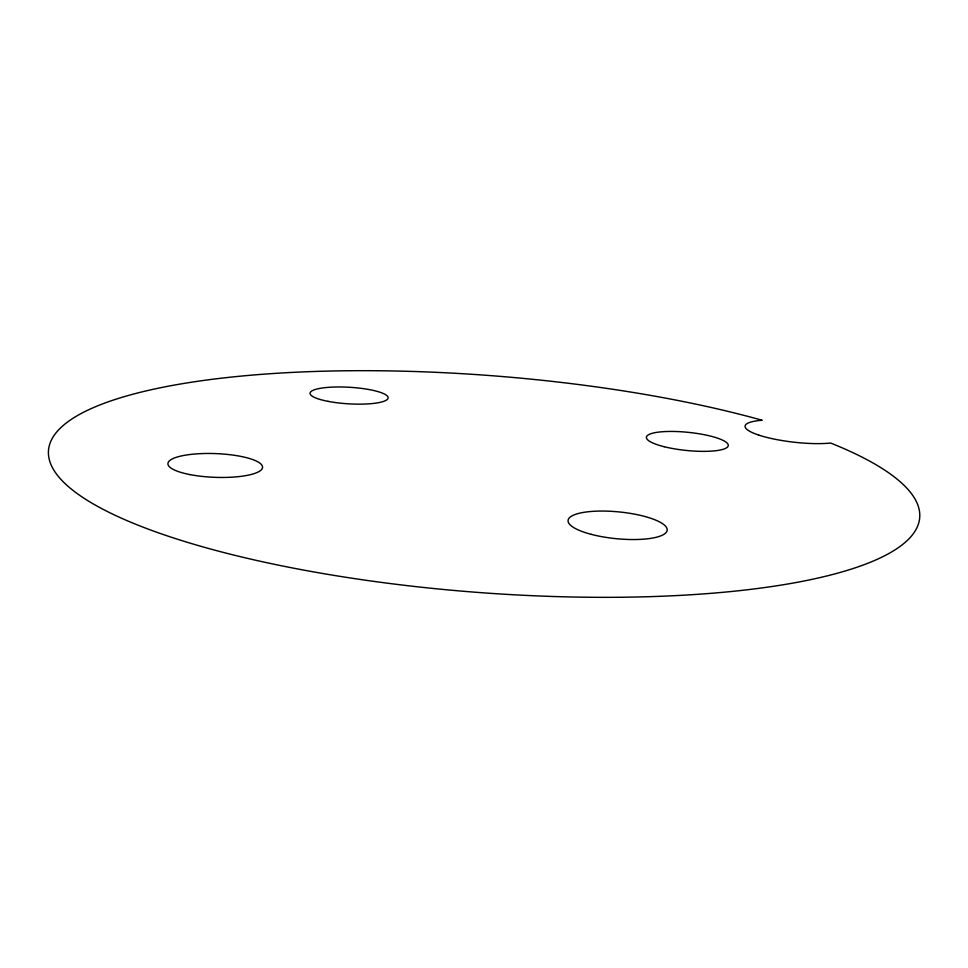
<?xml version="1.0" encoding="UTF-8"?>
<svg xmlns="http://www.w3.org/2000/svg" width="968" height="968" viewBox="0 0 968 968"><rect width="100%" height="100%" fill="white"/><g stroke="black" fill="none" stroke-linecap="round" stroke-linejoin="round"><path stroke-width="1.45" d="M328.055 401.357A39.095 8.288 3.4 0 0 388.071 398.175A39.095 8.288 3.4 0 0 331.141 387.164A39.095 8.288 3.4 0 0 328.055 401.357M189.922 474.586A47.347 11.87 2.2 0 0 262.51 467.629A47.347 11.87 2.2 0 0 193.285 454.149A47.347 11.87 2.2 0 0 189.922 474.586M591.206 534.336A49.791 13.455 5.6 0 0 667.146 530.355A49.791 13.455 5.6 0 0 594.497 511.249A49.791 13.455 5.6 0 0 591.206 534.336M664.157 446.708A41.164 9.111 5.8 0 0 728.142 446.079A41.164 9.111 5.8 0 0 669.626 431.438A41.164 9.111 5.8 0 0 664.157 446.708M758.646 435.055A50.3 10.491 6.5 0 0 830.641 443.029A436.907 108.573 4.4 0 1 572.1 596.99A436.907 108.573 4.4 0 1 61.347 427.154A436.907 108.573 4.4 0 1 762.179 420.257A50.3 10.491 6.5 0 0 758.646 435.055"/></g></svg>
